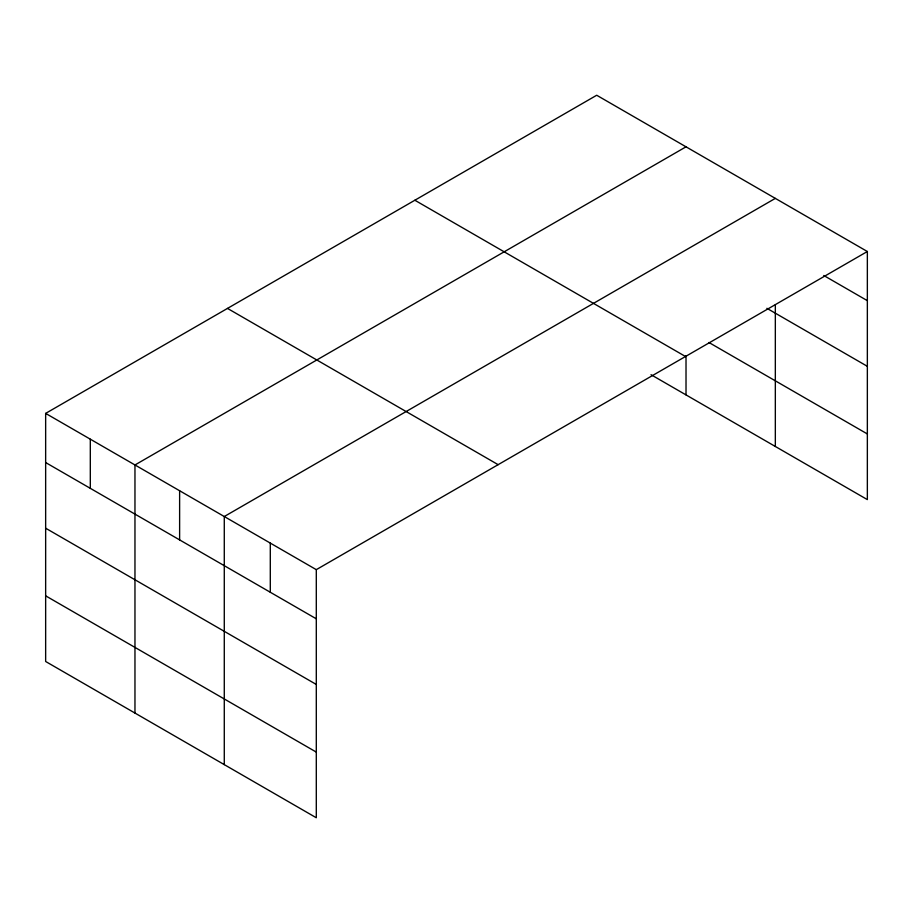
<?xml version="1.0" encoding="UTF-8"?>
<svg xmlns="http://www.w3.org/2000/svg" width="913" height="913" viewBox="0 0 913 913"><rect width="100%" height="100%" fill="white"/><g stroke="black" fill="none" stroke-linecap="round" stroke-linejoin="round"><path stroke-width="1.37" d="M45.65 413.395L316.297 569.655L316.297 817.751L45.65 661.491L45.65 413.395L596.703 95.249L867.35 251.509L867.35 499.605L651.015 374.695M686.017 146.822L134.964 464.968L134.964 713.053M775.331 198.383L224.278 516.53L224.278 764.615M316.297 569.655L867.35 251.509M823.766 275.498L867.35 300.662M766.886 308.309L867.35 366.318M708.945 342.501L867.35 433.949M414.856 200.244L685.503 356.504M227.497 308.411L498.144 464.671M45.65 462.549L316.297 618.809M45.65 528.205L316.297 684.453M45.65 595.835L316.297 752.095M775.331 304.805L775.331 446.468M686.017 355.796L686.017 394.907M270.294 543.098L270.294 592.24M179.621 490.749L179.621 539.903M90.307 439.187L90.307 488.329"/></g></svg>
